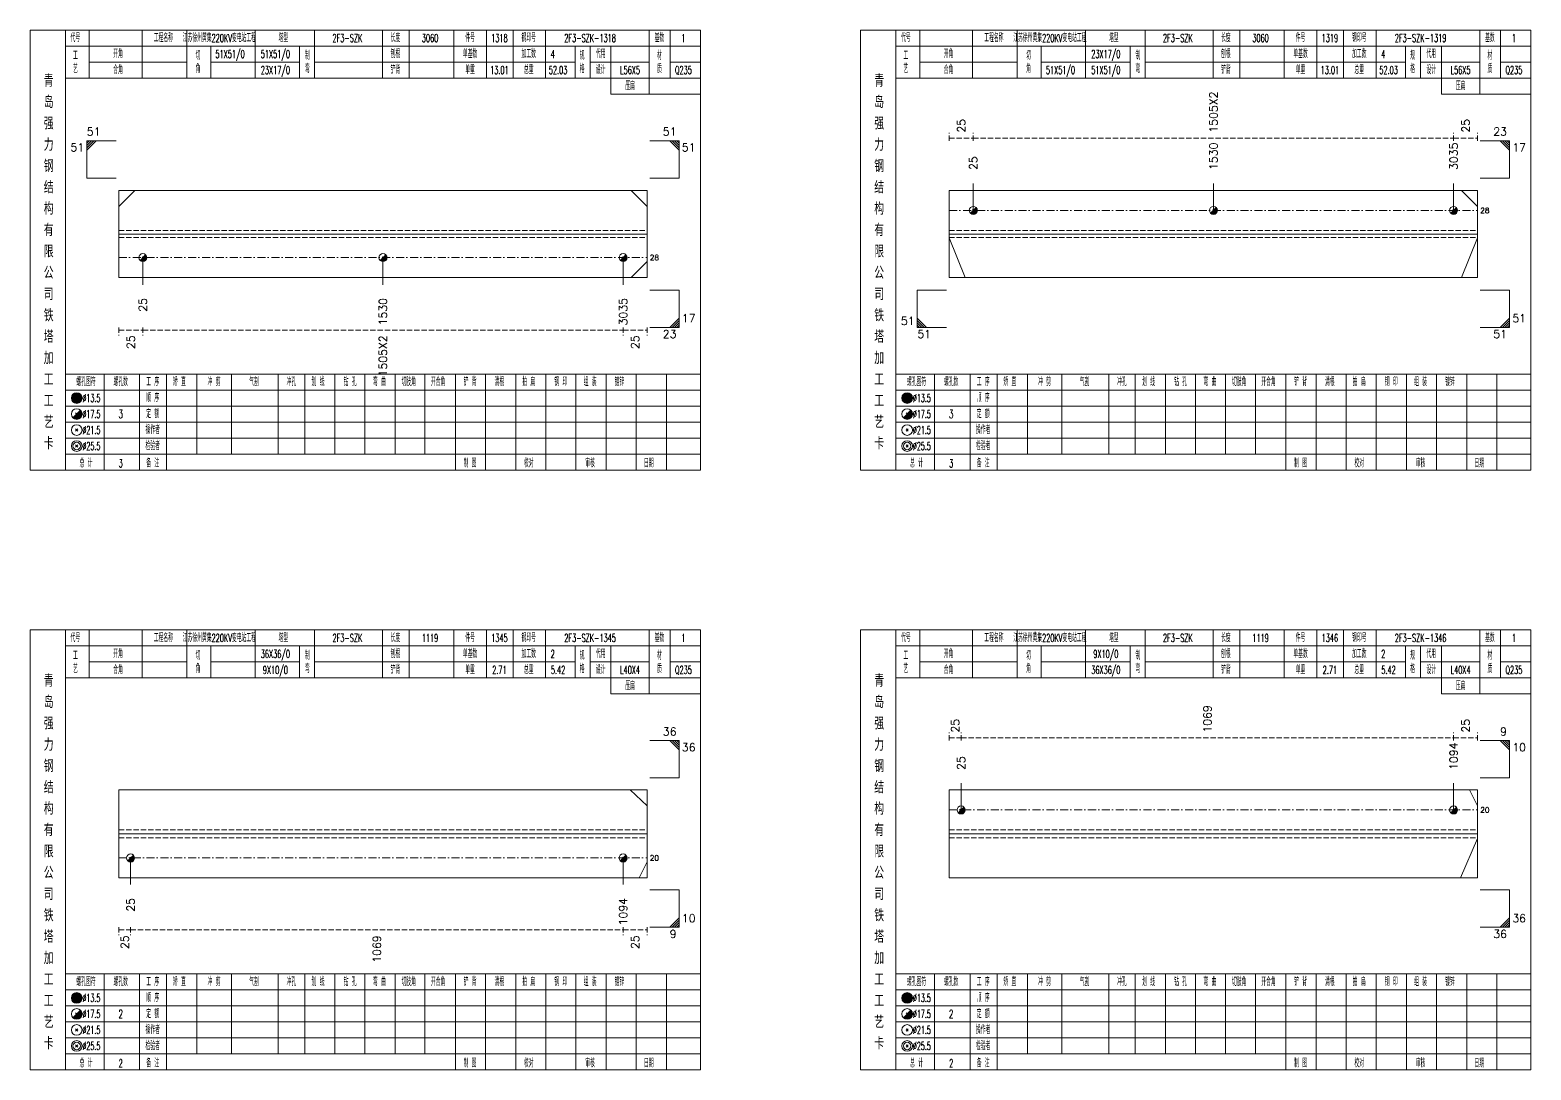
# Model space of a CAD drawing. Extents: x 0 to 4623, y -1159 to 4890.
# Drawn here: x 2803 to 3365, y 0 to 390 of the extents above; entities that cross this region are included whole.
import ezdxf
from ezdxf.enums import TextEntityAlignment as Align

# ---------------------------------------------------------------- set-up
doc = ezdxf.new("R2010")
doc.units = 0
doc.header["$MEASUREMENT"] = 0
doc.linetypes.add('一点画线', pattern=[5.2, 3, -1, 0.2, -1])
doc.linetypes.add('虚线', pattern=[2.75, 2, -0.75])
doc.layers.get('0').update_dxf_attribs({"linetype": 'CONTINUOUS', "lineweight": 25})
for name, color, linetype, lineweight in [('1', 7, 'CONTINUOUS', 25), ('4', 7, 'CONTINUOUS', 25), ('5', 7, 'CONTINUOUS', 25)]:
    doc.layers.add(name, color=color, linetype=linetype, lineweight=lineweight)
doc.styles.get("Standard").update_dxf_attribs({"font": 'simplex.shx', "width": 0.7, "height": 3, "bigfont": 'gbhzfs.shx'})

# ---------------------------------------------------------------- blocks, each defined once
blk = doc.blocks.new('孔17.5')
at = {"layer": '5', "color": 7, "linetype": 'Continuous', "lineweight": 13}
for p, q in [((-0.707, -0.707), (0.707, 0.707)), ((-0.2, 0.2), (0.2, -0.2))]:
    blk.add_line(p, q, dxfattribs=at)
blk.add_circle((0, 0), 1, dxfattribs=at)
for radius in [0.9, 0.8, 0.7, 0.6, 0.5, 0.4, 0.3, 0.2, 0.1]:
    blk.add_arc((0, 0), radius, 225, 45, dxfattribs=at)

msp = doc.modelspace()

# ---------------------------------------------------------------- linework, layer by layer
at = {"color": 8, "linetype": '虚线', "lineweight": 9}
for p, q in [((3147.3, 348.5), (3147.3, 351.5)), ((3147.3, 349.5), (3156.3, 349.5)), ((3156.3, 348.5), (3156.3, 351.5)), ((3156.3, 348.5), (3156.3, 351.5)), ((3156.3, 349.5), (3336.4, 349.5)), ((3336.4, 348.5), (3336.4, 351.5)), ((3336.4, 348.5), (3336.4, 351.5)), ((3336.4, 349.5), (3345.4, 349.5)), ((3345.4, 348.5), (3345.4, 351.5)), ((2835.9, 278.5), (2835.9, 275.5)), ((2835.9, 277.5), (2844.9, 277.5)), ((2844.9, 278.5), (2844.9, 275.5)), ((2844.9, 278.5), (2844.9, 275.5)), ((2844.9, 277.5), (3025, 277.5)), ((3025, 278.5), (3025, 275.5)), ((3025, 278.5), (3025, 275.5)), ((3025, 277.5), (3034, 277.5)), ((3034, 278.5), (3034, 275.5)), ((3147.3, 123.5), (3147.3, 126.5)), ((3147.3, 124.5), (3151.726, 124.5)), ((3151.726, 123.5), (3151.726, 126.5)), ((3151.726, 123.5), (3151.726, 126.5)), ((3151.726, 124.5), (3336.4, 124.5)), ((3336.4, 123.5), (3336.4, 126.5)), ((3336.4, 123.5), (3336.4, 126.5)), ((3336.4, 124.5), (3345.4, 124.5)), ((3345.4, 123.5), (3345.4, 126.5)), ((2835.9, 53.5), (2835.9, 50.5)), ((2835.9, 52.5), (2840.326, 52.5)), ((2840.326, 53.5), (2840.326, 50.5)), ((2840.326, 53.5), (2840.326, 50.5)), ((2840.326, 52.5), (3025, 52.5)), ((3025, 53.5), (3025, 50.5)), ((3025, 53.5), (3025, 50.5)), ((3025, 52.5), (3034, 52.5)), ((3034, 53.5), (3034, 50.5))]:
    msp.add_line(p, q, dxfattribs=at)
at = {"color": 7, "linetype": 'Continuous', "lineweight": 13}
for p, q in [((2823.9, 348.5), (2834.9, 348.5)), ((2823.9, 334.5), (2823.9, 348.5)), ((2824.775, 348.5), (2823.9, 347.625)), ((2825.65, 348.5), (2823.9, 346.75)), ((2826.525, 348.5), (2823.9, 345.875)), ((2827.4, 348.5), (2823.9, 345)), ((3046, 348.5), (3035, 348.5)), ((3042.5, 348.5), (3046, 345)), ((3043.375, 348.5), (3046, 345.875)), ((3044.25, 348.5), (3046, 346.75)), ((3045.125, 348.5), (3046, 347.625)), ((3046, 334.5), (3046, 348.5)), ((3357.4, 348.5), (3346.4, 348.5)), ((3353.9, 348.5), (3357.4, 345)), ((3354.775, 348.5), (3357.4, 345.875)), ((3355.65, 348.5), (3357.4, 346.75)), ((3356.525, 348.5), (3357.4, 347.625)), ((3357.4, 334.5), (3357.4, 348.5)), ((2823.9, 334.5), (2834.9, 334.5)), ((3046, 334.5), (3035, 334.5)), ((3156.3, 322.339), (3156.3, 332.5)), ((3246.35, 322.339), (3246.35, 332.5)), ((3336.4, 322.339), (3336.4, 332.5)), ((3357.4, 334.5), (3346.4, 334.5)), ((2835.9, 323.839), (2841.9, 329.839)), ((3034, 323.839), (3028, 329.839)), ((3345.4, 323.839), (3339.4, 329.839)), ((3147.3, 312.041), (3153.3, 297.161)), ((3345.4, 312.041), (3339.4, 297.161)), ((2844.9, 304.661), (2844.9, 294.5)), ((2934.95, 304.661), (2934.95, 294.5)), ((3025, 304.661), (3025, 294.5)), ((3034, 303.161), (3028, 297.161)), ((3046, 292.5), (3035, 292.5)), ((3046, 292.5), (3046, 278.5)), ((3135.3, 292.5), (3146.3, 292.5)), ((3135.3, 292.5), (3135.3, 278.5)), ((3357.4, 292.5), (3346.4, 292.5)), ((3357.4, 292.5), (3357.4, 278.5)), ((3042.5, 278.5), (3046, 282)), ((3138.8, 278.5), (3135.3, 282)), ((3353.9, 278.5), (3357.4, 282)), ((3046, 278.5), (3035, 278.5)), ((3043.375, 278.5), (3046, 281.125)), ((3044.25, 278.5), (3046, 280.25)), ((3045.125, 278.5), (3046, 279.375)), ((3137.925, 278.5), (3135.3, 281.125)), ((3137.05, 278.5), (3135.3, 280.25)), ((3136.175, 278.5), (3135.3, 279.375)), ((3135.3, 278.5), (3146.3, 278.5)), ((3357.4, 278.5), (3346.4, 278.5)), ((3354.775, 278.5), (3357.4, 281.125)), ((3355.65, 278.5), (3357.4, 280.25)), ((3356.525, 278.5), (3357.4, 279.375)), ((3046, 123.5), (3035, 123.5)), ((3042.5, 123.5), (3046, 120)), ((3043.375, 123.5), (3046, 120.875)), ((3044.25, 123.5), (3046, 121.75)), ((3045.125, 123.5), (3046, 122.625)), ((3046, 109.5), (3046, 123.5)), ((3357.4, 123.5), (3346.4, 123.5)), ((3353.9, 123.5), (3357.4, 120)), ((3354.775, 123.5), (3357.4, 120.875)), ((3355.65, 123.5), (3357.4, 121.75)), ((3356.525, 123.5), (3357.4, 122.625)), ((3357.4, 109.5), (3357.4, 123.5)), ((3046, 109.5), (3035, 109.5)), ((3151.726, 97.5), (3151.726, 107.5)), ((3336.4, 97.5), (3336.4, 107.5)), ((3357.4, 109.5), (3346.4, 109.5)), ((3034, 99), (3027.627, 105)), ((3345.4, 99), (3342.4, 105)), ((3345.4, 86.85), (3339.027, 72)), ((2840.326, 79.5), (2840.326, 69.5)), ((3025, 79.5), (3025, 69.5)), ((3034, 78), (3031, 72)), ((3046, 67.5), (3035, 67.5)), ((3046, 67.5), (3046, 53.5)), ((3357.4, 67.5), (3346.4, 67.5)), ((3357.4, 67.5), (3357.4, 53.5)), ((3042.5, 53.5), (3046, 57)), ((3353.9, 53.5), (3357.4, 57)), ((3046, 53.5), (3035, 53.5)), ((3043.375, 53.5), (3046, 56.125)), ((3044.25, 53.5), (3046, 55.25)), ((3045.125, 53.5), (3046, 54.375)), ((3357.4, 53.5), (3346.4, 53.5)), ((3354.775, 53.5), (3357.4, 56.125)), ((3355.65, 53.5), (3357.4, 55.25)), ((3356.525, 53.5), (3357.4, 54.375))]:
    msp.add_line(p, q, dxfattribs=at)
at = {"color": 7, "linetype": 'Continuous', "lineweight": 18}
for p, q in [((2835.9, 329.839), (2835.9, 297.161)), ((2835.9, 329.839), (3034, 329.839)), ((3034, 329.839), (3034, 297.161)), ((3147.3, 329.839), (3147.3, 297.161)), ((3147.3, 329.839), (3345.4, 329.839)), ((3345.4, 329.839), (3345.4, 297.161)), ((2835.9, 313.5), (3034, 313.5)), ((3147.3, 313.5), (3345.4, 313.5)), ((2835.9, 105), (2835.9, 72)), ((2835.9, 105), (3034, 105)), ((3034, 105), (3034, 72)), ((3147.3, 105), (3147.3, 72)), ((3147.3, 105), (3345.4, 105)), ((3345.4, 105), (3345.4, 72)), ((2835.9, 88.5), (3034, 88.5)), ((3147.3, 88.5), (3345.4, 88.5))]:
    msp.add_line(p, q, dxfattribs=at)
at = {"color": 3, "linetype": '一点画线', "lineweight": 13}
for p, q in [((3147.3, 322.339), (3345.4, 322.339)), ((2835.9, 304.661), (3034, 304.661)), ((3147.3, 97.5), (3345.4, 97.5)), ((2835.9, 79.5), (3034, 79.5))]:
    msp.add_line(p, q, dxfattribs=at)
at = {"color": 1, "linetype": '虚线', "lineweight": 18}
for p, q in [((2835.9, 314.839), (3034, 314.839)), ((2835.9, 312.161), (3034, 312.161)), ((3147.3, 314.839), (3345.4, 314.839)), ((3147.3, 312.161), (3345.4, 312.161)), ((2835.9, 90), (3034, 90)), ((2835.9, 87), (3034, 87)), ((3147.3, 90), (3345.4, 90)), ((3147.3, 87), (3345.4, 87))]:
    msp.add_line(p, q, dxfattribs=at)
at = {"layer": '1', "color": 7, "linetype": 'Continuous', "lineweight": 18}
for p, q in [((2835.9, 297.161), (3034, 297.161)), ((3147.3, 297.161), (3345.4, 297.161)), ((2835.9, 72), (3034, 72)), ((3147.3, 72), (3345.4, 72))]:
    msp.add_line(p, q, dxfattribs=at)
at = {"layer": '4', "color": 1, "linetype": 'Continuous', "lineweight": 18}
for p, q in [((2815.9, 225), (2815.9, 390)), ((2824.8, 372), (2824.8, 390)), ((2844.6, 372), (2844.6, 390)), ((2861.4, 372), (2861.4, 390)), ((2887, 372), (2887, 390)), ((2909.3, 372), (2909.3, 390)), ((2934.8, 372), (2934.8, 390)), ((2944.8, 372), (2944.8, 390)), ((2961.5, 372), (2961.5, 390)), ((2973.7, 372), (2973.7, 390)), ((2983.7, 372), (2983.7, 390)), ((2995.9, 372), (2995.9, 390)), ((3034.8, 366), (3034.8, 390)), ((3042.6, 372), (3042.6, 390)), ((3127.3, 225), (3127.3, 390)), ((3136.2, 372), (3136.2, 390)), ((3156, 372), (3156, 390)), ((3172.8, 372), (3172.8, 390)), ((3198.4, 372), (3198.4, 390)), ((3220.7, 372), (3220.7, 390)), ((3246.2, 372), (3246.2, 390)), ((3256.2, 372), (3256.2, 390)), ((3272.9, 372), (3272.9, 390)), ((3285.1, 372), (3285.1, 390)), ((3295.1, 372), (3295.1, 390)), ((3307.3, 372), (3307.3, 390)), ((3346.2, 366), (3346.2, 390)), ((3354, 372), (3354, 390)), ((2815.9, 384), (3054, 384)), ((2870.4, 372), (2870.4, 384)), ((2903.7, 372), (2903.7, 384)), ((3007, 372), (3007, 384)), ((3012.6, 372), (3012.6, 384)), ((3020.4, 366), (3020.4, 384)), ((3127.3, 384), (3365.4, 384)), ((3181.8, 372), (3181.8, 384)), ((3215.1, 372), (3215.1, 384)), ((3318.4, 372), (3318.4, 384)), ((3324, 372), (3324, 384)), ((3331.8, 366), (3331.8, 384)), ((2824.8, 378), (2861.4, 378)), ((2870.4, 378), (2903.7, 378)), ((2909.3, 378), (3007, 378)), ((3012.6, 378), (3034.8, 378)), ((3042.6, 378), (3054, 378)), ((3136.2, 378), (3172.8, 378)), ((3181.8, 378), (3215.1, 378)), ((3220.7, 378), (3318.4, 378)), ((3324, 378), (3346.2, 378)), ((3354, 378), (3365.4, 378)), ((2815.9, 372), (3054, 372)), ((3127.3, 372), (3365.4, 372)), ((3020.4, 366), (3054, 366)), ((3331.8, 366), (3365.4, 366)), ((2815.9, 261), (3054, 261)), ((2830.4, 225), (2830.4, 261)), ((2843.7, 225), (2843.7, 261)), ((2853.8, 225), (2853.8, 261)), ((2865.2, 231), (2865.2, 261)), ((2878.1, 231), (2878.1, 261)), ((2895.7, 231), (2895.7, 261)), ((2905.6, 231), (2905.6, 261)), ((2916.9, 231), (2916.9, 261)), ((2928.2, 231), (2928.2, 261)), ((2939.5, 231), (2939.5, 261)), ((2950.7, 231), (2950.7, 261)), ((2962.1, 231), (2962.1, 261)), ((2973.4, 231), (2973.4, 261)), ((2984.7, 231), (2984.7, 261)), ((2996, 231), (2996, 261)), ((3007.3, 231), (3007.3, 261)), ((3018.6, 231), (3018.6, 261)), ((3029.9, 231), (3029.9, 261)), ((3041.2, 231), (3041.2, 261)), ((3127.3, 261), (3365.4, 261)), ((3141.8, 225), (3141.8, 261)), ((3155.1, 225), (3155.1, 261)), ((3165.2, 225), (3165.2, 261)), ((3176.6, 231), (3176.6, 261)), ((3189.5, 231), (3189.5, 261)), ((3207.1, 231), (3207.1, 261)), ((3217, 231), (3217, 261)), ((3228.3, 231), (3228.3, 261)), ((3239.6, 231), (3239.6, 261)), ((3250.9, 231), (3250.9, 261)), ((3262.1, 231), (3262.1, 261)), ((3273.5, 231), (3273.5, 261)), ((3284.8, 231), (3284.8, 261)), ((3296.1, 231), (3296.1, 261)), ((3307.4, 231), (3307.4, 261)), ((3318.7, 231), (3318.7, 261)), ((3330, 231), (3330, 261)), ((3341.3, 231), (3341.3, 261)), ((3352.6, 231), (3352.6, 261)), ((2815.9, 255), (3054, 255)), ((3127.3, 255), (3365.4, 255)), ((2815.9, 249), (3054, 249)), ((3127.3, 249), (3365.4, 249)), ((2815.9, 243), (3054, 243)), ((3127.3, 243), (3365.4, 243)), ((2815.9, 237), (3054, 237)), ((3127.3, 237), (3365.4, 237)), ((2815.9, 231), (3054, 231)), ((2962.1, 225), (2962.1, 231)), ((2973.4, 225), (2973.4, 231)), ((2984.7, 225), (2984.7, 231)), ((2996, 225), (2996, 231)), ((3007.3, 225), (3007.3, 231)), ((3018.6, 225), (3018.6, 231)), ((3029.9, 225), (3029.9, 231)), ((3041.2, 225), (3041.2, 231)), ((3127.3, 231), (3365.4, 231)), ((3273.5, 225), (3273.5, 231)), ((3284.8, 225), (3284.8, 231)), ((3296.1, 225), (3296.1, 231)), ((3307.4, 225), (3307.4, 231)), ((3318.7, 225), (3318.7, 231)), ((3330, 225), (3330, 231)), ((3341.3, 225), (3341.3, 231)), ((3352.6, 225), (3352.6, 231)), ((2815.9, 0), (2815.9, 165)), ((2824.8, 147), (2824.8, 165)), ((2844.6, 147), (2844.6, 165)), ((2861.4, 147), (2861.4, 165)), ((2887, 147), (2887, 165)), ((2909.3, 147), (2909.3, 165)), ((2934.8, 147), (2934.8, 165)), ((2944.8, 147), (2944.8, 165)), ((2961.5, 147), (2961.5, 165)), ((2973.7, 147), (2973.7, 165)), ((2983.7, 147), (2983.7, 165)), ((2995.9, 147), (2995.9, 165)), ((3034.8, 141), (3034.8, 165)), ((3042.6, 147), (3042.6, 165)), ((3127.3, 0), (3127.3, 165)), ((3136.2, 147), (3136.2, 165)), ((3156, 147), (3156, 165)), ((3172.8, 147), (3172.8, 165)), ((3198.4, 147), (3198.4, 165)), ((3220.7, 147), (3220.7, 165)), ((3246.2, 147), (3246.2, 165)), ((3256.2, 147), (3256.2, 165)), ((3272.9, 147), (3272.9, 165)), ((3285.1, 147), (3285.1, 165)), ((3295.1, 147), (3295.1, 165)), ((3307.3, 147), (3307.3, 165)), ((3346.2, 141), (3346.2, 165)), ((3354, 147), (3354, 165)), ((2815.9, 159), (3054, 159)), ((2870.4, 147), (2870.4, 159)), ((2903.7, 147), (2903.7, 159)), ((3007, 147), (3007, 159)), ((3012.6, 147), (3012.6, 159)), ((3020.4, 141), (3020.4, 159)), ((3127.3, 159), (3365.4, 159)), ((3181.8, 147), (3181.8, 159)), ((3215.1, 147), (3215.1, 159)), ((3318.4, 147), (3318.4, 159)), ((3324, 147), (3324, 159)), ((3331.8, 141), (3331.8, 159)), ((2824.8, 153), (2861.4, 153)), ((2870.4, 153), (2903.7, 153)), ((2909.3, 153), (3007, 153)), ((3012.6, 153), (3034.8, 153)), ((3042.6, 153), (3054, 153)), ((3136.2, 153), (3172.8, 153)), ((3181.8, 153), (3215.1, 153)), ((3220.7, 153), (3318.4, 153)), ((3324, 153), (3346.2, 153)), ((3354, 153), (3365.4, 153)), ((2815.9, 147), (3054, 147)), ((3127.3, 147), (3365.4, 147)), ((3020.4, 141), (3054, 141)), ((3331.8, 141), (3365.4, 141)), ((2815.9, 36), (3054, 36)), ((2830.4, 0), (2830.4, 36)), ((2843.7, 0), (2843.7, 36)), ((2853.8, 0), (2853.8, 36)), ((2865.2, 6), (2865.2, 36)), ((2878.1, 6), (2878.1, 36)), ((2895.7, 6), (2895.7, 36)), ((2905.6, 6), (2905.6, 36)), ((2916.9, 6), (2916.9, 36)), ((2928.2, 6), (2928.2, 36)), ((2939.5, 6), (2939.5, 36)), ((2950.7, 6), (2950.7, 36)), ((2962.1, 6), (2962.1, 36)), ((2973.4, 6), (2973.4, 36)), ((2984.7, 6), (2984.7, 36)), ((2996, 6), (2996, 36)), ((3007.3, 6), (3007.3, 36)), ((3018.6, 6), (3018.6, 36)), ((3029.9, 6), (3029.9, 36)), ((3041.2, 6), (3041.2, 36)), ((3127.3, 36), (3365.4, 36)), ((3141.8, 0), (3141.8, 36)), ((3155.1, 0), (3155.1, 36)), ((3165.2, 0), (3165.2, 36)), ((3176.6, 6), (3176.6, 36)), ((3189.5, 6), (3189.5, 36)), ((3207.1, 6), (3207.1, 36)), ((3217, 6), (3217, 36)), ((3228.3, 6), (3228.3, 36)), ((3239.6, 6), (3239.6, 36)), ((3250.9, 6), (3250.9, 36)), ((3262.1, 6), (3262.1, 36)), ((3273.5, 6), (3273.5, 36)), ((3284.8, 6), (3284.8, 36)), ((3296.1, 6), (3296.1, 36)), ((3307.4, 6), (3307.4, 36)), ((3318.7, 6), (3318.7, 36)), ((3330, 6), (3330, 36)), ((3341.3, 6), (3341.3, 36)), ((3352.6, 6), (3352.6, 36)), ((2815.9, 30), (3054, 30)), ((3127.3, 30), (3365.4, 30)), ((2815.9, 24), (3054, 24)), ((3127.3, 24), (3365.4, 24)), ((2815.9, 18), (3054, 18)), ((3127.3, 18), (3365.4, 18)), ((2815.9, 12), (3054, 12)), ((3127.3, 12), (3365.4, 12)), ((2815.9, 6), (3054, 6)), ((2962.1, 0), (2962.1, 6)), ((2973.4, 0), (2973.4, 6)), ((2984.7, 0), (2984.7, 6)), ((2996, 0), (2996, 6)), ((3007.3, 0), (3007.3, 6)), ((3018.6, 0), (3018.6, 6)), ((3029.9, 0), (3029.9, 6)), ((3041.2, 0), (3041.2, 6)), ((3127.3, 6), (3365.4, 6)), ((3273.5, 0), (3273.5, 6)), ((3284.8, 0), (3284.8, 6)), ((3296.1, 0), (3296.1, 6)), ((3307.4, 0), (3307.4, 6)), ((3318.7, 0), (3318.7, 6)), ((3330, 0), (3330, 6)), ((3341.3, 0), (3341.3, 6)), ((3352.6, 0), (3352.6, 6))]:
    msp.add_line(p, q, dxfattribs=at)
at = {"layer": '4', "color": 7, "linetype": 'Continuous', "lineweight": 13}
for p, q in [((2819.9, 251.8), (2820.3, 252.2)), ((2820.3, 251.8), (2819.9, 252.2)), ((3131.3, 251.8), (3131.7, 252.2)), ((3131.7, 251.8), (3131.3, 252.2)), ((2818.686, 244.586), (2821.514, 247.414)), ((2819.7, 246.4), (2820.5, 245.6)), ((3130.086, 244.586), (3132.914, 247.414)), ((3131.1, 246.4), (3131.9, 245.6)), ((2819.7, 239.6), (2820.5, 240.4)), ((2819.7, 240.4), (2820.5, 239.6)), ((3131.1, 239.6), (3131.9, 240.4)), ((3131.1, 240.4), (3131.9, 239.6)), ((2819.7, 233.6), (2820.5, 234.4)), ((2819.7, 234.4), (2820.5, 233.6)), ((3131.1, 233.6), (3131.9, 234.4)), ((3131.1, 234.4), (3131.9, 233.6)), ((2819.9, 26.8), (2820.3, 27.2)), ((2820.3, 26.8), (2819.9, 27.2)), ((3131.3, 26.8), (3131.7, 27.2)), ((3131.7, 26.8), (3131.3, 27.2)), ((2818.686, 19.586), (2821.514, 22.414)), ((2819.7, 21.4), (2820.5, 20.6)), ((3130.086, 19.586), (3132.914, 22.414)), ((3131.1, 21.4), (3131.9, 20.6)), ((2819.7, 14.6), (2820.5, 15.4)), ((2819.7, 15.4), (2820.5, 14.6)), ((3131.1, 14.6), (3131.9, 15.4)), ((3131.1, 15.4), (3131.9, 14.6)), ((2819.7, 8.6), (2820.5, 9.4)), ((2819.7, 9.4), (2820.5, 8.6)), ((3131.1, 8.6), (3131.9, 9.4)), ((3131.1, 9.4), (3131.9, 8.6))]:
    msp.add_line(p, q, dxfattribs=at)
at = {"layer": '4', "color": 1, "linetype": 'Continuous', "lineweight": 18}
for points in [[(2802.6, 390), (2802.6, 225), (3054, 225), (3054, 390)], [(3114, 390), (3114, 225), (3365.4, 225), (3365.4, 390)], [(2802.6, 165), (2802.6, 0), (3054, 0), (3054, 165)], [(3114, 165), (3114, 0), (3365.4, 0), (3365.4, 165)]]:
    msp.add_lwpolyline(points, close=True, dxfattribs=at)
at = {"layer": '4', "color": 7, "linetype": 'Continuous', "lineweight": 13}
for centre, radius in [((2820.1, 252), 2), ((2820.1, 252), 1.8), ((2820.1, 252), 1.6), ((2820.1, 252), 1.4), ((3131.5, 252), 2), ((3131.5, 252), 1.8), ((3131.5, 252), 1.6), ((3131.5, 252), 1.4), ((2820.1, 246), 2), ((2820.1, 252), 1.2), ((2820.1, 252), 1), ((2820.1, 252), 0.8), ((2820.1, 252), 0.6), ((2820.1, 252), 0.4), ((2820.1, 252), 0.2), ((3131.5, 246), 2), ((3131.5, 252), 1.2), ((3131.5, 252), 1), ((3131.5, 252), 0.8), ((3131.5, 252), 0.6), ((3131.5, 252), 0.4), ((3131.5, 252), 0.2), ((2820.1, 240), 2), ((3131.5, 240), 2), ((2820.1, 234), 2), ((2820.1, 234), 1.4), ((3131.5, 234), 2), ((3131.5, 234), 1.4), ((2820.1, 27), 2), ((2820.1, 27), 1.8), ((2820.1, 27), 1.6), ((2820.1, 27), 1.4), ((2820.1, 27), 1.2), ((3131.5, 27), 2), ((3131.5, 27), 1.8), ((3131.5, 27), 1.6), ((3131.5, 27), 1.4), ((3131.5, 27), 1.2), ((2820.1, 21), 2), ((2820.1, 27), 1), ((2820.1, 27), 0.8), ((2820.1, 27), 0.6), ((2820.1, 27), 0.4), ((2820.1, 27), 0.2), ((3131.5, 21), 2), ((3131.5, 27), 1), ((3131.5, 27), 0.8), ((3131.5, 27), 0.6), ((3131.5, 27), 0.4), ((3131.5, 27), 0.2), ((2820.1, 15), 2), ((3131.5, 15), 2), ((2820.1, 9), 2), ((2820.1, 9), 1.4), ((3131.5, 9), 2), ((3131.5, 9), 1.4)]:
    msp.add_circle(centre, radius, dxfattribs=at)
for centre, radius in [((2820.1, 246), 1.8), ((2820.1, 246), 1.6), ((2820.1, 246), 1.4), ((2820.1, 246), 1.2), ((2820.1, 246), 1), ((2820.1, 246), 0.8), ((2820.1, 246), 0.6), ((2820.1, 246), 0.4), ((2820.1, 246), 0.2), ((3131.5, 246), 1.8), ((3131.5, 246), 1.6), ((3131.5, 246), 1.4), ((3131.5, 246), 1.2), ((3131.5, 246), 1), ((3131.5, 246), 0.8), ((3131.5, 246), 0.6), ((3131.5, 246), 0.4), ((3131.5, 246), 0.2), ((2820.1, 21), 1.8), ((2820.1, 21), 1.6), ((2820.1, 21), 1.4), ((2820.1, 21), 1.2), ((2820.1, 21), 1), ((2820.1, 21), 0.8), ((2820.1, 21), 0.6), ((2820.1, 21), 0.4), ((2820.1, 21), 0.2), ((3131.5, 21), 1.8), ((3131.5, 21), 1.6), ((3131.5, 21), 1.4), ((3131.5, 21), 1.2), ((3131.5, 21), 1), ((3131.5, 21), 0.8), ((3131.5, 21), 0.6), ((3131.5, 21), 0.4), ((3131.5, 21), 0.2)]:
    msp.add_arc(centre, radius, 225, 45, dxfattribs=at)

# ---------------------------------------------------------------- block references
at = {"color": 7, "linetype": 'Continuous', "lineweight": 13, "xscale": 1.5, "yscale": 1.5, "zscale": 1.5}
for p in [(3156.3, 322.339), (3246.35, 322.339), (3336.4, 322.339), (3151.726, 97.5), (3336.4, 97.5)]:
    msp.add_blockref('孔17.5', p, dxfattribs=at)
at = {"layer": '1', "color": 7, "linetype": 'Continuous', "lineweight": 13, "xscale": 1.5, "yscale": 1.5, "zscale": 1.5}
for p in [(2844.9, 304.661), (2934.95, 304.661), (3025, 304.661), (2840.326, 79.5), (3025, 79.5)]:
    msp.add_blockref('孔17.5', p, dxfattribs=at)

# ---------------------------------------------------------------- texts
at = {"color": 8, "linetype": 'Continuous', "lineweight": 9}
for s, p in [('1505X2', (3246.35, 351.5)), ('25', (3151.8, 351.5)), ('25', (3340.9, 351.5)), ('1069', (3244.063, 126.5)), ('25', (3149.513, 126.5)), ('25', (3340.9, 126.5))]:
    msp.add_text(s, height=3, rotation=90, dxfattribs=at).set_placement(p, align=Align.MIDDLE_LEFT)
at = {"color": 7, "linetype": 'Continuous', "lineweight": 13}
for s, p in [('51', (2823.9, 349.5)), ('17', (3047, 279.5)), ('51', (3358.4, 279.5)), ('10', (3047, 54.5)), ('36', (3358.4, 54.5))]:
    msp.add_text(s, height=3, dxfattribs=at).set_placement(p, align=Align.BOTTOM_LEFT)
for s, p in [('51', (3045, 349.5)), ('23', (3356.4, 349.5)), ('51', (3134.3, 278.5)), ('36', (3045, 124.5)), ('9', (3356.4, 124.5))]:
    msp.add_text(s, height=3, dxfattribs=at).set_placement(p, align=Align.BOTTOM_RIGHT)
for s, p in [('51', (2822.9, 347.5)), ('23', (3045, 277.5)), ('51', (3356.4, 277.5)), ('9', (3045, 52.5)), ('36', (3356.4, 52.5))]:
    msp.add_text(s, height=3, dxfattribs=at).set_placement(p, align=Align.TOP_RIGHT)
for s, p in [('51', (3047, 347.5)), ('17', (3358.4, 347.5)), ('51', (3135.3, 277.5)), ('36', (3047, 122.5)), ('10', (3358.4, 122.5))]:
    msp.add_text(s, height=3, dxfattribs=at).set_placement(p, align=Align.TOP_LEFT)
for s, p in [('1530', (3246.35, 337.5)), ('3035', (3336.4, 337.5)), ('25', (3156.3, 337.5)), ('1094', (3336.4, 112.5)), ('25', (3151.726, 112.5))]:
    msp.add_text(s, height=3, rotation=90, dxfattribs=at).set_placement(p, align=Align.MIDDLE_LEFT)
for s, p in [('28', (3346.4, 322.339)), ('28', (3035, 304.661)), ('20', (3346.4, 97.5)), ('20', (3035, 79.5))]:
    msp.add_text(s, height=2, dxfattribs=at).set_placement(p, align=Align.MIDDLE_LEFT)
at = {"color": 8, "linetype": 'Continuous', "lineweight": 9}
for s, p in [('25', (2840.4, 275.5)), ('1505X2', (2934.95, 275.5)), ('25', (3029.5, 275.5)), ('25', (2838.113, 50.5)), ('1069', (2932.663, 50.5)), ('25', (3029.5, 50.5))]:
    msp.add_text(s, height=3, rotation=90, dxfattribs=at).set_placement(p, align=Align.MIDDLE_RIGHT)
at = {"layer": '1', "color": 7, "linetype": 'Continuous', "lineweight": 13}
for s, p in [('25', (2844.9, 289.5)), ('1530', (2934.95, 289.5)), ('3035', (3025, 289.5)), ('25', (2840.326, 64.5)), ('1094', (3025, 64.5))]:
    msp.add_text(s, height=3, rotation=90, dxfattribs=at).set_placement(p, align=Align.MIDDLE_RIGHT)
at = {"layer": '4', "color": 1, "linetype": 'Continuous', "lineweight": 13}
for s, height, width, p in [('代号', 3, 0.6, (2819.6, 387)), ('工程名称', 3, 0.6, (2852.6, 387)), ('江苏徐州黄集220KV变电站工程', 3, 0.6, (2873.6, 387)), ('塔型', 3, 0.6, (2897.6, 387)), ('2F3-SZK', 3, 0.6, (2921.6, 387)), ('长度', 3, 0.6, (2939.6, 387)), ('3060', 3, 0.6, (2952.6, 387)), ('件号', 3, 0.6, (2967.6, 387)), ('1318', 3, 0.6, (2978.6, 387)), ('钢印号', 3, 0.6, (2989.6, 387)), ('2F3-SZK-1318', 3, 0.6, (3012.6, 387)), ('基数', 3, 0.6, (3038.6, 387)), ('1', 3, 0.6, (3047.6, 387)), ('代号', 3, 0.6, (3131, 387)), ('工程名称', 3, 0.6, (3164, 387)), ('江苏徐州黄集220KV变电站工程', 3, 0.6, (3185, 387)), ('塔型', 3, 0.6, (3209, 387)), ('2F3-SZK', 3, 0.6, (3233, 387)), ('长度', 3, 0.6, (3251, 387)), ('3060', 3, 0.6, (3264, 387)), ('件号', 3, 0.6, (3279, 387)), ('1319', 3, 0.6, (3290, 387)), ('钢印号', 3, 0.6, (3301, 387)), ('2F3-SZK-1319', 3, 0.6, (3324, 387)), ('基数', 3, 0.6, (3350, 387)), ('1', 3, 0.6, (3359, 387)), ('开角', 3, 0.6, (2835.6, 381)), ('51X51/0', 3, 0.6, (2877.6, 381)), ('51X51/0', 3, 0.6, (2894.6, 381)), ('刨根', 3, 0.6, (2939.6, 381)), ('单基数', 3, 0.6, (2967.6, 381)), ('加工数', 3, 0.6, (2989.6, 381)), ('代用', 3, 0.6, (3016.6, 381)), ('开角', 3, 0.6, (3147, 381)), ('23X17/0', 3, 0.6, (3206, 381)), ('刨根', 3, 0.6, (3251, 381)), ('单基数', 3, 0.6, (3279, 381)), ('加工数', 3, 0.6, (3301, 381)), ('代用', 3, 0.6, (3328, 381)), ('工', 3, 0.6, (2819.6, 380.4)), ('艺', 3, 0.6, (2819.6, 375.4)), ('切', 3, 0.6, (2865.6, 380.4)), ('角', 3, 0.6, (2865.6, 375.4)), ('制', 3, 0.6, (2906.6, 380.4)), ('弯', 3, 0.6, (2906.6, 375.4)), ('4', 3, 0.6, (2998.6, 381)), ('格', 3, 0.6, (3009.6, 375.4)), ('规', 3, 0.6, (3009.6, 380.4)), ('材', 3, 0.6, (3038.6, 380.4)), ('质', 3, 0.6, (3038.6, 375.4)), ('工', 3, 0.6, (3131, 380.4)), ('艺', 3, 0.6, (3131, 375.4)), ('切', 3, 0.6, (3177, 380.4)), ('角', 3, 0.6, (3177, 375.4)), ('制', 3, 0.6, (3218, 380.4)), ('弯', 3, 0.6, (3218, 375.4)), ('4', 3, 0.6, (3310, 381)), ('格', 3, 0.6, (3321, 375.4)), ('规', 3, 0.6, (3321, 380.4)), ('材', 3, 0.6, (3350, 380.4)), ('质', 3, 0.6, (3350, 375.4)), ('青', 4.6, 0.8, (2809.6, 371)), ('合角', 3, 0.6, (2835.6, 375)), ('23X17/0', 3, 0.6, (2894.6, 375)), ('铲背', 3, 0.6, (2939.6, 375)), ('单重', 3, 0.6, (2967.6, 375)), ('13.01', 3, 0.6, (2978.6, 375)), ('总重', 3, 0.6, (2989.6, 375)), ('52.03', 3, 0.6, (3000.6, 375)), ('设计', 3, 0.6, (3016.6, 375)), ('L56X5', 3, 0.6, (3027.6, 375)), ('Q235', 3, 0.6, (3047.6, 375)), ('青', 4.6, 0.8, (3121, 371)), ('合角', 3, 0.6, (3147, 375)), ('51X51/0', 3, 0.6, (3189, 375)), ('51X51/0', 3, 0.6, (3206, 375)), ('铲背', 3, 0.6, (3251, 375)), ('单重', 3, 0.6, (3279, 375)), ('13.01', 3, 0.6, (3290, 375)), ('总重', 3, 0.6, (3301, 375)), ('52.03', 3, 0.6, (3312, 375)), ('设计', 3, 0.6, (3328, 375)), ('L56X5', 3, 0.6, (3339, 375)), ('Q235', 3, 0.6, (3359, 375)), ('压扁', 3, 0.6, (3027.6, 369)), ('压扁', 3, 0.6, (3339, 369)), ('岛', 4.6, 0.8, (2809.6, 363)), ('岛', 4.6, 0.8, (3121, 363)), ('强', 4.6, 0.8, (2809.6, 355)), ('强', 4.6, 0.8, (3121, 355)), ('力', 4.6, 0.8, (2809.6, 347)), ('力', 4.6, 0.8, (3121, 347)), ('钢', 4.6, 0.8, (2809.6, 339)), ('钢', 4.6, 0.8, (3121, 339)), ('结', 4.6, 0.8, (2809.6, 331)), ('结', 4.6, 0.8, (3121, 331)), ('构', 4.6, 0.8, (2809.6, 323)), ('构', 4.6, 0.8, (3121, 323)), ('有', 4.6, 0.8, (2809.6, 315)), ('有', 4.6, 0.8, (3121, 315)), ('限', 4.6, 0.8, (2809.6, 307)), ('限', 4.6, 0.8, (3121, 307)), ('公', 4.6, 0.8, (2809.6, 299)), ('公', 4.6, 0.8, (3121, 299)), ('司', 4.6, 0.8, (2809.6, 291)), ('司', 4.6, 0.8, (3121, 291)), ('铁', 4.6, 0.8, (2809.6, 283)), ('铁', 4.6, 0.8, (3121, 283)), ('塔', 4.6, 0.8, (2809.6, 275)), ('塔', 4.6, 0.8, (3121, 275)), ('加', 4.6, 0.8, (2809.6, 267)), ('加', 4.6, 0.8, (3121, 267)), ('工', 4.6, 0.8, (2809.6, 259)), ('螺孔图符', 3, 0.6, (2823.6, 258)), ('螺孔数', 3, 0.6, (2836.6, 258)), ('工 序', 3, 0.6, (2848.6, 258)), ('矫 直', 3, 0.6, (2858.6, 258)), ('冲 剪', 3, 0.6, (2871.6, 258)), ('气割', 3, 0.6, (2886.6, 258)), ('冲孔', 3, 0.6, (2900.6, 258)), ('划 线', 3, 0.6, (2910.6, 258)), ('钻 孔', 3, 0.6, (2922.6, 258)), ('弯 曲', 3, 0.6, (2933.6, 258)), ('切肢角', 3, 0.6, (2944.6, 258)), ('开合角', 3, 0.6, (2955.6, 258)), ('铲 背', 3, 0.6, (2967.6, 258)), ('清根', 3, 0.6, (2978.6, 258)), ('拍 扁', 3, 0.6, (2989.6, 258)), ('钢 印', 3, 0.6, (3001.6, 258)), ('组 装', 3, 0.6, (3012.6, 258)), ('镀锌', 3, 0.6, (3023.6, 258)), ('工', 4.6, 0.8, (3121, 259)), ('螺孔图符', 3, 0.6, (3135, 258)), ('螺孔数', 3, 0.6, (3148, 258)), ('工 序', 3, 0.6, (3160, 258)), ('矫 直', 3, 0.6, (3170, 258)), ('冲 剪', 3, 0.6, (3183, 258)), ('气割', 3, 0.6, (3198, 258)), ('冲孔', 3, 0.6, (3212, 258)), ('划 线', 3, 0.6, (3222, 258)), ('钻 孔', 3, 0.6, (3234, 258)), ('弯 曲', 3, 0.6, (3245, 258)), ('切肢角', 3, 0.6, (3256, 258)), ('开合角', 3, 0.6, (3267, 258)), ('铲 背', 3, 0.6, (3279, 258)), ('清根', 3, 0.6, (3290, 258)), ('拍 扁', 3, 0.6, (3301, 258)), ('钢 印', 3, 0.6, (3313, 258)), ('组 装', 3, 0.6, (3324, 258)), ('镀锌', 3, 0.6, (3335, 258)), ('%%C13.5', 3, 0.5, (2825.6, 252)), ('顺 序', 3, 0.6, (2848.6, 252)), ('%%C13.5', 3, 0.5, (3137, 252)), ('顺 序', 3, 0.6, (3160, 252)), ('工', 4.6, 0.8, (2809.6, 251)), ('定 额', 3, 0.6, (2848.6, 246)), ('工', 4.6, 0.8, (3121, 251)), ('定 额', 3, 0.6, (3160, 246)), ('艺', 4.6, 0.8, (2809.6, 243)), ('%%C17.5', 3, 0.5, (2825.6, 246)), ('3', 3.2, 0.6, (2836.6, 246)), ('艺', 4.6, 0.8, (3121, 243)), ('%%C17.5', 3, 0.5, (3137, 246)), ('3', 3.2, 0.6, (3148, 246)), ('卡', 4.6, 0.8, (2809.6, 235)), ('%%C21.5', 3, 0.5, (2825.6, 240)), ('操作者', 3, 0.6, (2848.6, 240)), ('卡', 4.6, 0.8, (3121, 235)), ('%%C21.5', 3, 0.5, (3137, 240)), ('操作者', 3, 0.6, (3160, 240)), ('%%C25.5', 3, 0.5, (2825.6, 234)), ('检验者', 3, 0.6, (2848.6, 234)), ('%%C25.5', 3, 0.5, (3137, 234)), ('检验者', 3, 0.6, (3160, 234)), ('总 计', 3, 0.6, (2823.6, 227.5)), ('3', 3, 0.6, (2836.6, 227.5)), ('备 注', 3, 0.6, (2848.6, 227.5)), ('制 图', 3, 0.6, (2967.6, 227.5)), ('校对', 3, 0.6, (2989.6, 227.5)), ('审核', 3, 0.6, (3012.6, 227.5)), ('日期', 3, 0.6, (3034.6, 227.5)), ('总 计', 3, 0.6, (3135, 227.5)), ('3', 3, 0.6, (3148, 227.5)), ('备 注', 3, 0.6, (3160, 227.5)), ('制 图', 3, 0.6, (3279, 227.5)), ('校对', 3, 0.6, (3301, 227.5)), ('审核', 3, 0.6, (3324, 227.5)), ('日期', 3, 0.6, (3346, 227.5)), ('代号', 3, 0.6, (2819.6, 162)), ('工程名称', 3, 0.6, (2852.6, 162)), ('江苏徐州黄集220KV变电站工程', 3, 0.6, (2873.6, 162)), ('塔型', 3, 0.6, (2897.6, 162)), ('2F3-SZK', 3, 0.6, (2921.6, 162)), ('长度', 3, 0.6, (2939.6, 162)), ('1119', 3, 0.6, (2952.6, 162)), ('件号', 3, 0.6, (2967.6, 162)), ('1345', 3, 0.6, (2978.6, 162)), ('钢印号', 3, 0.6, (2989.6, 162)), ('2F3-SZK-1345', 3, 0.6, (3012.6, 162)), ('基数', 3, 0.6, (3038.6, 162)), ('1', 3, 0.6, (3047.6, 162)), ('代号', 3, 0.6, (3131, 162)), ('工程名称', 3, 0.6, (3164, 162)), ('江苏徐州黄集220KV变电站工程', 3, 0.6, (3185, 162)), ('塔型', 3, 0.6, (3209, 162)), ('2F3-SZK', 3, 0.6, (3233, 162)), ('长度', 3, 0.6, (3251, 162)), ('1119', 3, 0.6, (3264, 162)), ('件号', 3, 0.6, (3279, 162)), ('1346', 3, 0.6, (3290, 162)), ('钢印号', 3, 0.6, (3301, 162)), ('2F3-SZK-1346', 3, 0.6, (3324, 162)), ('基数', 3, 0.6, (3350, 162)), ('1', 3, 0.6, (3359, 162)), ('开角', 3, 0.6, (2835.6, 156)), ('36X36/0', 3, 0.6, (2894.6, 156)), ('刨根', 3, 0.6, (2939.6, 156)), ('单基数', 3, 0.6, (2967.6, 156)), ('加工数', 3, 0.6, (2989.6, 156)), ('代用', 3, 0.6, (3016.6, 156)), ('开角', 3, 0.6, (3147, 156)), ('9X10/0', 3, 0.6, (3206, 156)), ('刨根', 3, 0.6, (3251, 156)), ('单基数', 3, 0.6, (3279, 156)), ('加工数', 3, 0.6, (3301, 156)), ('代用', 3, 0.6, (3328, 156)), ('工', 3, 0.6, (2819.6, 155.4)), ('艺', 3, 0.6, (2819.6, 150.4)), ('切', 3, 0.6, (2865.6, 155.4)), ('角', 3, 0.6, (2865.6, 150.4)), ('9X10/0', 3, 0.6, (2894.6, 150)), ('制', 3, 0.6, (2906.6, 155.4)), ('弯', 3, 0.6, (2906.6, 150.4)), ('2', 3, 0.6, (2998.6, 156)), ('格', 3, 0.6, (3009.6, 150.4)), ('规', 3, 0.6, (3009.6, 155.4)), ('材', 3, 0.6, (3038.6, 155.4)), ('质', 3, 0.6, (3038.6, 150.4)), ('工', 3, 0.6, (3131, 155.4)), ('艺', 3, 0.6, (3131, 150.4)), ('切', 3, 0.6, (3177, 155.4)), ('角', 3, 0.6, (3177, 150.4)), ('36X36/0', 3, 0.6, (3206, 150)), ('制', 3, 0.6, (3218, 155.4)), ('弯', 3, 0.6, (3218, 150.4)), ('2', 3, 0.6, (3310, 156)), ('格', 3, 0.6, (3321, 150.4)), ('规', 3, 0.6, (3321, 155.4)), ('材', 3, 0.6, (3350, 155.4)), ('质', 3, 0.6, (3350, 150.4)), ('青', 4.6, 0.8, (2809.6, 146)), ('合角', 3, 0.6, (2835.6, 150)), ('铲背', 3, 0.6, (2939.6, 150)), ('单重', 3, 0.6, (2967.6, 150)), ('2.71', 3, 0.6, (2978.6, 150)), ('总重', 3, 0.6, (2989.6, 150)), ('5.42', 3, 0.6, (3000.6, 150)), ('设计', 3, 0.6, (3016.6, 150)), ('L40X4', 3, 0.6, (3027.6, 150)), ('Q235', 3, 0.6, (3047.6, 150)), ('青', 4.6, 0.8, (3121, 146)), ('合角', 3, 0.6, (3147, 150)), ('铲背', 3, 0.6, (3251, 150)), ('单重', 3, 0.6, (3279, 150)), ('2.71', 3, 0.6, (3290, 150)), ('总重', 3, 0.6, (3301, 150)), ('5.42', 3, 0.6, (3312, 150)), ('设计', 3, 0.6, (3328, 150)), ('L40X4', 3, 0.6, (3339, 150)), ('Q235', 3, 0.6, (3359, 150)), ('岛', 4.6, 0.8, (2809.6, 138)), ('压扁', 3, 0.6, (3027.6, 144)), ('岛', 4.6, 0.8, (3121, 138)), ('压扁', 3, 0.6, (3339, 144)), ('强', 4.6, 0.8, (2809.6, 130)), ('强', 4.6, 0.8, (3121, 130)), ('力', 4.6, 0.8, (2809.6, 122)), ('力', 4.6, 0.8, (3121, 122)), ('钢', 4.6, 0.8, (2809.6, 114)), ('钢', 4.6, 0.8, (3121, 114)), ('结', 4.6, 0.8, (2809.6, 106)), ('结', 4.6, 0.8, (3121, 106)), ('构', 4.6, 0.8, (2809.6, 98)), ('构', 4.6, 0.8, (3121, 98)), ('有', 4.6, 0.8, (2809.6, 90)), ('有', 4.6, 0.8, (3121, 90)), ('限', 4.6, 0.8, (2809.6, 82)), ('限', 4.6, 0.8, (3121, 82)), ('公', 4.6, 0.8, (2809.6, 74)), ('公', 4.6, 0.8, (3121, 74)), ('司', 4.6, 0.8, (2809.6, 66)), ('司', 4.6, 0.8, (3121, 66)), ('铁', 4.6, 0.8, (2809.6, 58)), ('铁', 4.6, 0.8, (3121, 58)), ('塔', 4.6, 0.8, (2809.6, 50)), ('塔', 4.6, 0.8, (3121, 50)), ('加', 4.6, 0.8, (2809.6, 42)), ('加', 4.6, 0.8, (3121, 42)), ('工', 4.6, 0.8, (2809.6, 34)), ('螺孔图符', 3, 0.6, (2823.6, 33)), ('螺孔数', 3, 0.6, (2836.6, 33)), ('工 序', 3, 0.6, (2848.6, 33)), ('矫 直', 3, 0.6, (2858.6, 33)), ('冲 剪', 3, 0.6, (2871.6, 33)), ('气割', 3, 0.6, (2886.6, 33)), ('冲孔', 3, 0.6, (2900.6, 33)), ('划 线', 3, 0.6, (2910.6, 33)), ('钻 孔', 3, 0.6, (2922.6, 33)), ('弯 曲', 3, 0.6, (2933.6, 33)), ('切肢角', 3, 0.6, (2944.6, 33)), ('开合角', 3, 0.6, (2955.6, 33)), ('铲 背', 3, 0.6, (2967.6, 33)), ('清根', 3, 0.6, (2978.6, 33)), ('拍 扁', 3, 0.6, (2989.6, 33)), ('钢 印', 3, 0.6, (3001.6, 33)), ('组 装', 3, 0.6, (3012.6, 33)), ('镀锌', 3, 0.6, (3023.6, 33)), ('工', 4.6, 0.8, (3121, 34)), ('螺孔图符', 3, 0.6, (3135, 33)), ('螺孔数', 3, 0.6, (3148, 33)), ('工 序', 3, 0.6, (3160, 33)), ('矫 直', 3, 0.6, (3170, 33)), ('冲 剪', 3, 0.6, (3183, 33)), ('气割', 3, 0.6, (3198, 33)), ('冲孔', 3, 0.6, (3212, 33)), ('划 线', 3, 0.6, (3222, 33)), ('钻 孔', 3, 0.6, (3234, 33)), ('弯 曲', 3, 0.6, (3245, 33)), ('切肢角', 3, 0.6, (3256, 33)), ('开合角', 3, 0.6, (3267, 33)), ('铲 背', 3, 0.6, (3279, 33)), ('清根', 3, 0.6, (3290, 33)), ('拍 扁', 3, 0.6, (3301, 33)), ('钢 印', 3, 0.6, (3313, 33)), ('组 装', 3, 0.6, (3324, 33)), ('镀锌', 3, 0.6, (3335, 33)), ('工', 4.6, 0.8, (2809.6, 26)), ('%%C13.5', 3, 0.5, (2825.6, 27)), ('顺 序', 3, 0.6, (2848.6, 27)), ('工', 4.6, 0.8, (3121, 26)), ('%%C13.5', 3, 0.5, (3137, 27)), ('顺 序', 3, 0.6, (3160, 27)), ('2', 3.2, 0.6, (2836.6, 21)), ('定 额', 3, 0.6, (2848.6, 21)), ('2', 3.2, 0.6, (3148, 21)), ('定 额', 3, 0.6, (3160, 21)), ('艺', 4.6, 0.8, (2809.6, 18)), ('%%C17.5', 3, 0.5, (2825.6, 21)), ('艺', 4.6, 0.8, (3121, 18)), ('%%C17.5', 3, 0.5, (3137, 21)), ('卡', 4.6, 0.8, (2809.6, 10)), ('%%C21.5', 3, 0.5, (2825.6, 15)), ('操作者', 3, 0.6, (2848.6, 15)), ('卡', 4.6, 0.8, (3121, 10)), ('%%C21.5', 3, 0.5, (3137, 15)), ('操作者', 3, 0.6, (3160, 15)), ('%%C25.5', 3, 0.5, (2825.6, 9)), ('检验者', 3, 0.6, (2848.6, 9)), ('%%C25.5', 3, 0.5, (3137, 9)), ('检验者', 3, 0.6, (3160, 9)), ('总 计', 3, 0.6, (2823.6, 2.5)), ('2', 3, 0.6, (2836.6, 2.5)), ('备 注', 3, 0.6, (2848.6, 2.5)), ('制 图', 3, 0.6, (2967.6, 2.5)), ('校对', 3, 0.6, (2989.6, 2.5)), ('审核', 3, 0.6, (3012.6, 2.5)), ('日期', 3, 0.6, (3034.6, 2.5)), ('总 计', 3, 0.6, (3135, 2.5)), ('2', 3, 0.6, (3148, 2.5)), ('备 注', 3, 0.6, (3160, 2.5)), ('制 图', 3, 0.6, (3279, 2.5)), ('校对', 3, 0.6, (3301, 2.5)), ('审核', 3, 0.6, (3324, 2.5)), ('日期', 3, 0.6, (3346, 2.5))]:
    msp.add_text(s, height=height, dxfattribs=dict(at, width=width)).set_placement(p, align=Align.MIDDLE_CENTER)

doc.saveas('drawing.dxf')
